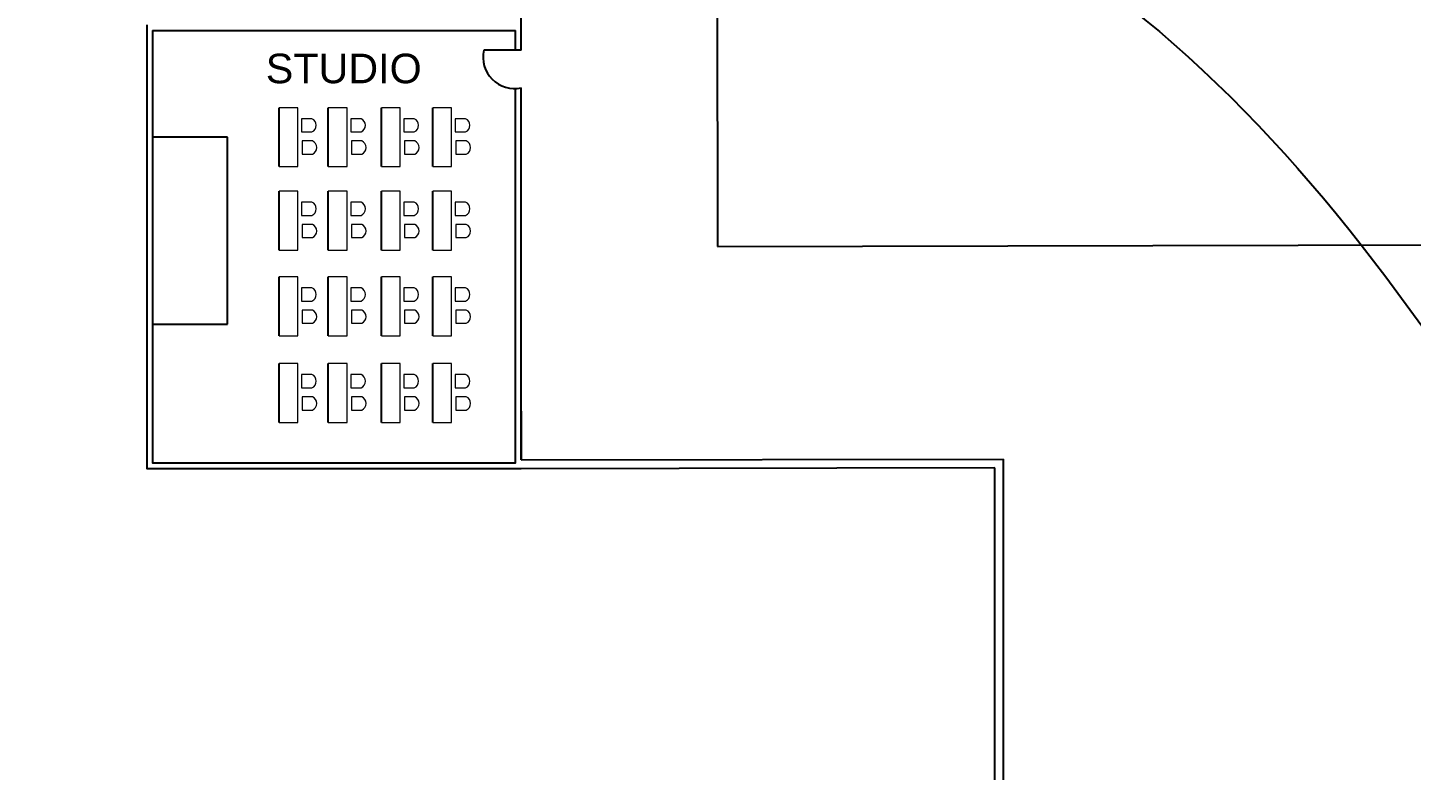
# Model space of a CAD drawing. Header units: millimetres. Extents: x 586 to 1010, y 369 to 668.
# Drawn here: x 690.01 to 726.99, y 532.1 to 551.94 of the extents above; entities that cross this region are included whole.
import ezdxf

# ---------------------------------------------------------------- set-up
doc = ezdxf.new("R2010")
doc.units = ezdxf.units.MM
doc.layers.add('finiture', color=7, linetype='Continuous', lineweight=20)
doc.styles.get("Standard").update_dxf_attribs({"font": 'arial.ttf'})

msp = doc.modelspace()

# ---------------------------------------------------------------- linework, layer by layer
at = {"lineweight": 25}
for p, q in [((708.432, 560.434), (708.449, 546.09)), ((693.351, 551.864), (703.051, 551.864)), ((703.201, 551.335), (702.201, 551.335)), ((708.449, 546.09), (728.756, 546.136)), ((703.199, 541.697), (703.199, 540.394)), ((703.199, 540.394), (716.086, 540.41)), ((703.199, 540.164), (715.856, 540.193)), ((715.861, 529.804), (715.856, 540.18)), ((716.091, 527.656), (716.086, 540.41))]:
    msp.add_line(p, q, dxfattribs=at)
for p, q in [((696.732, 548.228), (696.732, 549.801)), ((698.047, 548.228), (698.047, 549.801)), ((699.466, 548.228), (699.466, 549.801)), ((700.84, 548.228), (700.84, 549.801)), ((695.351, 549.018), (693.351, 549.018)), ((695.351, 544.018), (695.351, 549.018)), ((696.732, 545.999), (696.732, 547.572)), ((698.047, 545.999), (698.047, 547.572)), ((699.466, 545.999), (699.466, 547.572)), ((700.84, 545.999), (700.84, 547.572)), ((696.732, 543.71), (696.732, 545.284)), ((698.047, 543.71), (698.047, 545.284)), ((699.466, 543.71), (699.466, 545.284)), ((700.84, 543.71), (700.84, 545.284)), ((693.351, 544.018), (695.351, 544.018)), ((696.732, 541.393), (696.732, 542.967)), ((698.047, 541.393), (698.047, 542.967)), ((699.466, 541.393), (699.466, 542.967)), ((700.84, 541.393), (700.84, 542.967))]:
    msp.add_line(p, q)
for points in [[(703.201, 551.335), (703.201, 561.845)], [(693.201, 552.014), (693.201, 546.172)], [(693.351, 551.864), (693.351, 546.172)], [(703.051, 551.335), (703.051, 551.864)], [(693.351, 546.172), (693.351, 540.314), (703.051, 540.314), (703.051, 550.315)], [(703.201, 540.394), (703.201, 550.335)], [(693.201, 546.172), (693.201, 540.164), (703.201, 540.164)]]:
    msp.add_lwpolyline(points, dxfattribs=at)
msp.add_arc((703.02, 551.153), 0.838, 167.4951, 282.5049, dxfattribs=at)
at = {"color": 254, "lineweight": 25}
for points in [[(671.712, 620.709), (706.735, 621.773), (754.26, 613.83), (814.661, 600.148), (855.757, 598.01), (895.067, 567.065), (920.01, 542.018), (952.008, 521.248), (977.223, 504.653), (979.635, 479.234), (986.344, 463.855), (988.798, 462.385)], [(654.944, 595.472), (670.267, 587.317), (714.302, 595.165), (787.089, 595.165), (819.394, 580.944), (821.03, 562.85), (813.491, 552.788), (808.734, 539.671), (796.407, 534.706), (791.022, 527.249), (791.022, 507.547), (797.301, 476.527), (814.975, 463.89), (836.148, 474.682), (874.022, 478.588), (885.729, 462.733), (863.004, 436.079), (845.789, 420.685), (845.104, 408.675)], [(639.207, 583.438), (644.727, 575.638), (657.796, 553.44), (668.404, 543.929), (682.518, 548.731), (692.984, 555.478), (711.934, 556.583), (734.346, 532.133), (750.593, 477.748), (754.137, 444.164), (776.466, 425.447), (782.617, 412.235)]]:
    msp.add_spline(points, degree=3, dxfattribs=at)
at = {"layer": 'finiture'}
for p, q in [((697.234, 549.801), (696.732, 549.801)), ((697.234, 548.228), (697.234, 549.801)), ((698.549, 549.801), (698.047, 549.801)), ((698.549, 548.228), (698.549, 549.801)), ((699.968, 549.801), (699.466, 549.801)), ((699.968, 548.228), (699.968, 549.801)), ((701.341, 549.801), (700.84, 549.801)), ((701.341, 548.228), (701.341, 549.801)), ((697.333, 549.508), (697.333, 549.154)), ((697.609, 549.508), (697.333, 549.508)), ((698.649, 549.508), (698.649, 549.154)), ((698.924, 549.508), (698.649, 549.508)), ((700.068, 549.508), (700.068, 549.154)), ((700.344, 549.508), (700.068, 549.508)), ((701.441, 549.508), (701.441, 549.154)), ((701.717, 549.508), (701.441, 549.508)), ((697.333, 549.154), (697.609, 549.154)), ((698.649, 549.154), (698.924, 549.154)), ((700.068, 549.154), (700.344, 549.154)), ((701.441, 549.154), (701.717, 549.154)), ((697.35, 548.913), (697.35, 548.559)), ((697.625, 548.913), (697.35, 548.913)), ((698.665, 548.913), (698.665, 548.559)), ((698.941, 548.913), (698.665, 548.913)), ((700.084, 548.913), (700.084, 548.559)), ((700.36, 548.913), (700.084, 548.913)), ((701.458, 548.913), (701.458, 548.559)), ((701.733, 548.913), (701.458, 548.913)), ((697.35, 548.559), (697.625, 548.559)), ((698.665, 548.559), (698.941, 548.559)), ((700.084, 548.559), (700.36, 548.559)), ((701.458, 548.559), (701.733, 548.559)), ((696.732, 548.228), (697.234, 548.228)), ((698.047, 548.228), (698.549, 548.228)), ((699.466, 548.228), (699.968, 548.228)), ((700.84, 548.228), (701.341, 548.228)), ((697.234, 547.572), (696.732, 547.572)), ((697.234, 545.999), (697.234, 547.572)), ((698.549, 547.572), (698.047, 547.572)), ((698.549, 545.999), (698.549, 547.572)), ((699.968, 547.572), (699.466, 547.572)), ((699.968, 545.999), (699.968, 547.572)), ((701.341, 547.572), (700.84, 547.572)), ((701.341, 545.999), (701.341, 547.572)), ((697.333, 547.279), (697.333, 546.925)), ((697.609, 547.279), (697.333, 547.279)), ((698.649, 547.279), (698.649, 546.925)), ((698.924, 547.279), (698.649, 547.279)), ((700.068, 547.279), (700.068, 546.925)), ((700.344, 547.279), (700.068, 547.279)), ((701.441, 547.279), (701.441, 546.925)), ((701.717, 547.279), (701.441, 547.279)), ((697.333, 546.925), (697.609, 546.925)), ((698.649, 546.925), (698.924, 546.925)), ((700.068, 546.925), (700.344, 546.925)), ((701.441, 546.925), (701.717, 546.925)), ((697.35, 546.684), (697.35, 546.33)), ((697.625, 546.684), (697.35, 546.684)), ((698.665, 546.684), (698.665, 546.33)), ((698.941, 546.684), (698.665, 546.684)), ((700.084, 546.684), (700.084, 546.33)), ((700.36, 546.684), (700.084, 546.684)), ((701.458, 546.684), (701.458, 546.33)), ((701.733, 546.684), (701.458, 546.684)), ((697.35, 546.33), (697.625, 546.33)), ((698.665, 546.33), (698.941, 546.33)), ((700.084, 546.33), (700.36, 546.33)), ((701.458, 546.33), (701.733, 546.33)), ((696.732, 545.999), (697.234, 545.999)), ((698.047, 545.999), (698.549, 545.999)), ((699.466, 545.999), (699.968, 545.999)), ((700.84, 545.999), (701.341, 545.999)), ((697.234, 545.284), (696.732, 545.284)), ((697.234, 543.71), (697.234, 545.284)), ((697.333, 544.99), (697.333, 544.636)), ((697.609, 544.99), (697.333, 544.99)), ((698.549, 545.284), (698.047, 545.284)), ((698.549, 543.71), (698.549, 545.284)), ((698.649, 544.99), (698.649, 544.636)), ((698.924, 544.99), (698.649, 544.99)), ((699.968, 545.284), (699.466, 545.284)), ((699.968, 543.71), (699.968, 545.284)), ((700.068, 544.99), (700.068, 544.636)), ((700.344, 544.99), (700.068, 544.99)), ((701.341, 545.284), (700.84, 545.284)), ((701.341, 543.71), (701.341, 545.284)), ((701.441, 544.99), (701.441, 544.636)), ((701.717, 544.99), (701.441, 544.99)), ((697.333, 544.636), (697.609, 544.636)), ((698.649, 544.636), (698.924, 544.636)), ((700.068, 544.636), (700.344, 544.636)), ((701.441, 544.636), (701.717, 544.636)), ((697.35, 544.396), (697.35, 544.042)), ((697.625, 544.396), (697.35, 544.396)), ((698.665, 544.396), (698.665, 544.042)), ((698.941, 544.396), (698.665, 544.396)), ((700.084, 544.396), (700.084, 544.042)), ((700.36, 544.396), (700.084, 544.396)), ((701.458, 544.396), (701.458, 544.042)), ((701.733, 544.396), (701.458, 544.396)), ((697.35, 544.042), (697.625, 544.042)), ((698.665, 544.042), (698.941, 544.042)), ((700.084, 544.042), (700.36, 544.042)), ((701.458, 544.042), (701.733, 544.042)), ((696.732, 543.71), (697.234, 543.71)), ((698.047, 543.71), (698.549, 543.71)), ((699.466, 543.71), (699.968, 543.71)), ((700.84, 543.71), (701.341, 543.71)), ((697.234, 542.967), (696.732, 542.967)), ((697.234, 541.393), (697.234, 542.967)), ((698.549, 542.967), (698.047, 542.967)), ((698.549, 541.393), (698.549, 542.967)), ((699.968, 542.967), (699.466, 542.967)), ((699.968, 541.393), (699.968, 542.967)), ((701.341, 542.967), (700.84, 542.967)), ((701.341, 541.393), (701.341, 542.967)), ((697.333, 542.674), (697.333, 542.319)), ((697.609, 542.674), (697.333, 542.674)), ((698.649, 542.674), (698.649, 542.319)), ((698.924, 542.674), (698.649, 542.674)), ((700.068, 542.674), (700.068, 542.319)), ((700.344, 542.674), (700.068, 542.674)), ((701.441, 542.674), (701.441, 542.319)), ((701.717, 542.674), (701.441, 542.674)), ((697.333, 542.319), (697.609, 542.319)), ((697.35, 542.079), (697.35, 541.725)), ((697.625, 542.079), (697.35, 542.079)), ((698.649, 542.319), (698.924, 542.319)), ((698.665, 542.079), (698.665, 541.725)), ((698.941, 542.079), (698.665, 542.079)), ((700.068, 542.319), (700.344, 542.319)), ((700.084, 542.079), (700.084, 541.725)), ((700.36, 542.079), (700.084, 542.079)), ((701.441, 542.319), (701.717, 542.319)), ((701.458, 542.079), (701.458, 541.725)), ((701.733, 542.079), (701.458, 542.079)), ((697.35, 541.725), (697.625, 541.725)), ((698.665, 541.725), (698.941, 541.725)), ((700.084, 541.725), (700.36, 541.725)), ((701.458, 541.725), (701.733, 541.725)), ((696.732, 541.393), (697.234, 541.393)), ((698.047, 541.393), (698.549, 541.393)), ((699.466, 541.393), (699.968, 541.393)), ((700.84, 541.393), (701.341, 541.393))]:
    msp.add_line(p, q, dxfattribs=at)
for centre in [(697.534, 549.331), (698.849, 549.331), (700.268, 549.331), (701.641, 549.331), (697.55, 548.736), (698.865, 548.736), (700.284, 548.736), (701.658, 548.736), (697.534, 547.102), (698.849, 547.102), (700.268, 547.102), (701.641, 547.102), (697.55, 546.507), (698.865, 546.507), (700.284, 546.507), (701.658, 546.507), (697.534, 544.813), (698.849, 544.813), (700.268, 544.813), (701.641, 544.813), (697.55, 544.219), (698.865, 544.219), (700.284, 544.219), (701.658, 544.219), (697.534, 542.496), (698.849, 542.496), (700.268, 542.496), (701.641, 542.496), (697.55, 541.902), (698.865, 541.902), (700.284, 541.902), (701.658, 541.902)]:
    msp.add_arc(centre, 0.192, 293.0497, 66.9503, dxfattribs=at)

# ---------------------------------------------------------------- texts
at = {"lineweight": 25}
msp.add_text('STUDIO', height=0.7897, dxfattribs=at).set_placement((696.377, 550.455))

doc.saveas('drawing.dxf')
